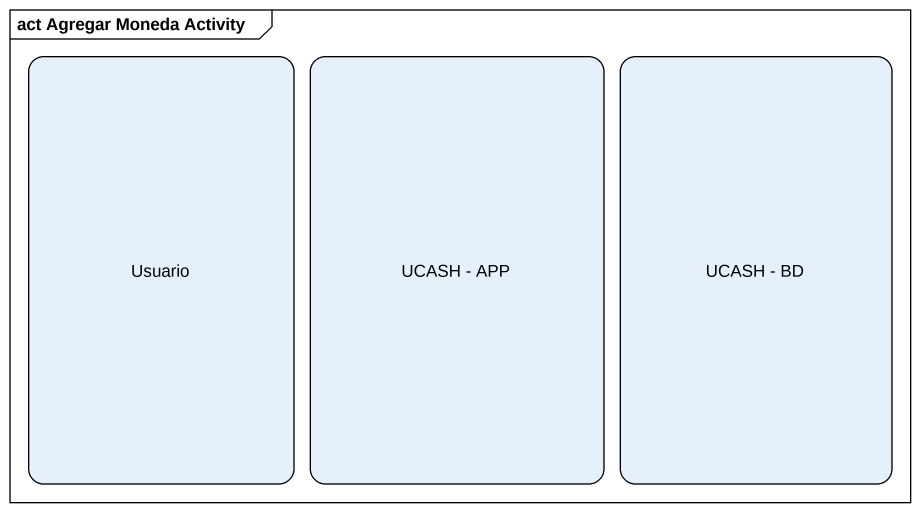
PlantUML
@startuml
mainframe act Agregar Moneda Activity
hide empty description
state Usuario
state "UCASH - APP" as UCASH_APP
state "UCASH - BD" as UCASH_BD
@enduml
